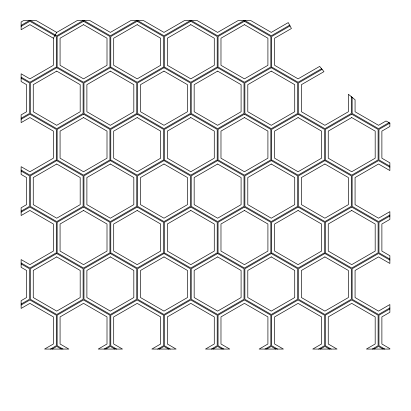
<?xml version="1.0" encoding="UTF-8"?>
<svg xmlns="http://www.w3.org/2000/svg" width="411" height="411" viewBox="0 0 411 411"><rect width="100%" height="100%" fill="white"/><g stroke="black" fill="none" stroke-linecap="round" stroke-linejoin="round"><path stroke-width="0.62" d="M53.368 38.213L56.723 32.402L77.253 20.55L89.824 20.55L110.359 32.402L130.888 20.55L143.46 20.55L163.994 32.402L184.524 20.55L197.095 20.55L217.625 32.402L238.159 20.55L250.731 20.55L271.26 32.402L288.26 22.59L291.425 28.503L274.615 38.213L274.615 65.308L298.078 78.855L319.655 66.397L323.966 71.648L301.433 84.661L301.433 111.756L324.896 125.304L348.364 111.756L348.364 94.247L355.068 99.75L355.068 111.756L378.531 125.304L386.011 120.983L389.869 123.048L389.869 126.496L381.886 131.109L381.886 158.204L389.869 162.818L389.869 170.555L378.531 164.01L355.068 177.557L355.068 204.652L378.531 218.2L389.869 211.655L389.869 219.397L381.886 224.005L381.886 251.1L389.869 255.714L389.869 263.456L378.531 256.911L355.068 270.459L355.068 297.554L378.531 311.101L389.869 304.551L389.869 312.293L381.886 316.907L381.886 344.002L389.869 348.61L389.869 349.062L366.412 349.062L375.181 344.002L375.181 316.907L351.713 303.359L328.25 316.907L328.25 344.002L337.02 349.062L312.776 349.062L321.546 344.002L321.546 316.907L298.078 303.359L274.615 316.907L274.615 344.002L283.385 349.062L259.141 349.062L267.91 344.002L267.91 316.907L244.442 303.359L220.979 316.907L220.979 344.002L229.749 349.062L205.505 349.062L214.275 344.002L214.275 316.907L190.807 303.359L167.344 316.907L167.344 344.002L176.114 349.062L151.87 349.062L160.639 344.002L160.639 316.907L137.176 303.359L113.708 316.907L113.708 344.002L122.478 349.062L98.234 349.062L107.004 344.002L107.004 316.907L83.541 303.359L60.073 316.907L60.073 344.002L68.843 349.062L44.599 349.062L53.368 344.002L53.368 316.907L29.905 303.359L21.131 308.425L21.131 300.682L26.551 297.554L26.551 270.459L21.131 267.325L21.131 259.582L29.905 264.648L53.368 251.1L53.368 224.005L29.905 210.458L21.131 215.523L21.131 207.786L26.551 204.652L26.551 177.557L21.131 174.428L21.131 166.686L29.905 171.752L53.368 158.204L53.368 131.109L29.905 117.561L21.131 122.627L21.131 114.885L26.551 111.756L26.551 84.661L21.131 81.527L21.131 73.79L29.905 78.855L53.368 65.308L53.368 38.213L29.905 24.665L21.131 29.731L21.131 21.989L23.617 20.55L36.189 20.55L56.723 32.402M21.131 25.374L29.484 20.55M21.131 26.34L29.905 21.274L56.302 36.517L56.302 66.998L29.905 82.241L21.131 77.176M83.12 20.55L56.723 35.793L30.322 20.55M136.755 20.55L110.359 35.793L83.957 20.55M21.131 118.27L29.484 113.446L29.484 82.965L21.131 78.141M190.391 20.55L163.994 35.793L137.593 20.55M21.131 119.241L29.905 114.176L56.302 129.414L56.302 159.9L29.905 175.137L21.131 170.072M244.026 20.55L217.625 35.793L191.228 20.55M289.647 25.179L271.26 35.793L244.864 20.55M290.043 25.919L271.681 36.517L271.681 66.998L298.078 82.241L321.541 68.694M21.131 211.172L29.484 206.348L29.484 175.867L21.131 171.043M21.131 212.138L29.905 207.072L56.302 222.315L56.302 252.796L29.905 268.039L21.131 262.973M322.08 69.351L298.499 82.965L298.499 113.446L324.896 128.689L351.297 113.446L351.297 96.657M21.131 304.068L29.484 299.244L29.484 268.763L21.131 263.939M21.131 305.039L29.905 299.968L56.302 315.211L56.302 345.692L50.466 349.062M389.058 122.612L378.531 128.689L352.135 113.446L352.135 97.345M389.869 123.11L378.952 129.414L378.952 159.9L389.869 166.203M52.14 349.062L56.723 346.422L61.301 349.062M104.101 349.062L109.937 345.692L109.937 315.211L83.541 299.968L57.139 315.211L57.139 345.692L62.975 349.062M105.776 349.062L110.359 346.422L114.936 349.062M157.737 349.062L163.573 345.692L163.573 315.211L137.176 299.968L110.775 315.211L110.775 345.692L116.611 349.062M389.869 215.04L378.531 221.586L352.135 206.348L352.135 175.867L378.531 160.624L389.869 167.169M159.411 349.062L163.994 346.422L168.572 349.062M389.869 216.011L378.952 222.315L378.952 252.796L389.869 259.1M211.372 349.062L217.208 345.692L217.208 315.211L190.807 299.968L164.41 315.211L164.41 345.692L170.246 349.062M213.047 349.062L217.625 346.422L222.207 349.062M265.008 349.062L270.844 345.692L270.844 315.211L244.442 299.968L218.046 315.211L218.046 345.692L223.882 349.062M266.682 349.062L271.26 346.422L275.843 349.062M318.643 349.062L324.479 345.692L324.479 315.211L298.078 299.968L271.681 315.211L271.681 345.692L277.517 349.062M389.869 307.942L378.531 314.487L352.135 299.244L352.135 268.763L378.531 253.52L389.869 260.071M320.318 349.062L324.896 346.422L329.473 349.062M389.869 308.908L378.952 315.211L378.952 345.692L384.788 349.062M372.274 349.062L378.11 345.692L378.11 315.211L351.713 299.968L325.317 315.211L325.317 345.692L331.153 349.062M373.953 349.062L378.531 346.422L383.109 349.062M83.541 21.274L57.139 36.517L57.139 66.998L83.541 82.241L109.937 66.998L109.937 36.517L83.541 21.274M83.541 24.665L60.073 38.213L60.073 65.308L83.541 78.855L107.004 65.308L107.004 38.213L83.541 24.665M56.723 67.723L30.322 82.965L30.322 113.446L56.723 128.689L83.12 113.446L83.12 82.965L56.723 67.723M137.176 21.274L110.775 36.517L110.775 66.998L137.176 82.241L163.573 66.998L163.573 36.517L137.176 21.274M56.723 71.113L33.255 84.661L33.255 111.756L56.723 125.304L80.186 111.756L80.186 84.661L56.723 71.113M137.176 24.665L113.708 38.213L113.708 65.308L137.176 78.855L160.639 65.308L160.639 38.213L137.176 24.665M110.359 67.723L83.957 82.965L83.957 113.446L110.359 128.689L136.755 113.446L136.755 82.965L110.359 67.723M190.807 21.274L164.41 36.517L164.41 66.998L190.807 82.241L217.208 66.998L217.208 36.517L190.807 21.274M110.359 71.113L86.891 84.661L86.891 111.756L110.359 125.304L133.822 111.756L133.822 84.661L110.359 71.113M190.807 24.665L167.344 38.213L167.344 65.308L190.807 78.855L214.275 65.308L214.275 38.213L190.807 24.665M83.541 114.176L57.139 129.414L57.139 159.9L83.541 175.137L109.937 159.9L109.937 129.414L83.541 114.176M163.994 67.723L137.593 82.965L137.593 113.446L163.994 128.689L190.391 113.446L190.391 82.965L163.994 67.723M244.442 21.274L218.046 36.517L218.046 66.998L244.442 82.241L270.844 66.998L270.844 36.517L244.442 21.274M83.541 117.561L60.073 131.109L60.073 158.204L83.541 171.752L107.004 158.204L107.004 131.109L83.541 117.561M163.994 71.113L140.526 84.661L140.526 111.756L163.994 125.304L187.457 111.756L187.457 84.661L163.994 71.113M244.442 24.665L220.979 38.213L220.979 65.308L244.442 78.855L267.91 65.308L267.91 38.213L244.442 24.665M56.723 160.624L30.322 175.867L30.322 206.348L56.723 221.586L83.12 206.348L83.12 175.867L56.723 160.624M137.176 114.176L110.775 129.414L110.775 159.9L137.176 175.137L163.573 159.9L163.573 129.414L137.176 114.176M217.625 67.723L191.228 82.965L191.228 113.446L217.625 128.689L244.026 113.446L244.026 82.965L217.625 67.723M56.723 164.01L33.255 177.557L33.255 204.652L56.723 218.2L80.186 204.652L80.186 177.557L56.723 164.01M137.176 117.561L113.708 131.109L113.708 158.204L137.176 171.752L160.639 158.204L160.639 131.109L137.176 117.561M217.625 71.113L194.162 84.661L194.162 111.756L217.625 125.304L241.093 111.756L241.093 84.661L217.625 71.113M110.359 160.624L83.957 175.867L83.957 206.348L110.359 221.586L136.755 206.348L136.755 175.867L110.359 160.624M190.807 114.176L164.41 129.414L164.41 159.9L190.807 175.137L217.208 159.9L217.208 129.414L190.807 114.176M271.26 67.723L244.864 82.965L244.864 113.446L271.26 128.689L297.662 113.446L297.662 82.965L271.26 67.723M110.359 164.01L86.891 177.557L86.891 204.652L110.359 218.2L133.822 204.652L133.822 177.557L110.359 164.01M190.807 117.561L167.344 131.109L167.344 158.204L190.807 171.752L214.275 158.204L214.275 131.109L190.807 117.561M271.26 71.113L247.797 84.661L247.797 111.756L271.26 125.304L294.728 111.756L294.728 84.661L271.26 71.113M83.541 207.072L57.139 222.315L57.139 252.796L83.541 268.039L109.937 252.796L109.937 222.315L83.541 207.072M163.994 160.624L137.593 175.867L137.593 206.348L163.994 221.586L190.391 206.348L190.391 175.867L163.994 160.624M244.442 114.176L218.046 129.414L218.046 159.9L244.442 175.137L270.844 159.9L270.844 129.414L244.442 114.176M83.541 210.458L60.073 224.005L60.073 251.1L83.541 264.648L107.004 251.1L107.004 224.005L83.541 210.458M163.994 164.01L140.526 177.557L140.526 204.652L163.994 218.2L187.457 204.652L187.457 177.557L163.994 164.01M244.442 117.561L220.979 131.109L220.979 158.204L244.442 171.752L267.91 158.204L267.91 131.109L244.442 117.561M56.723 253.52L30.322 268.763L30.322 299.244L56.723 314.487L83.12 299.244L83.12 268.763L56.723 253.52M137.176 207.072L110.775 222.315L110.775 252.796L137.176 268.039L163.573 252.796L163.573 222.315L137.176 207.072M217.625 160.624L191.228 175.867L191.228 206.348L217.625 221.586L244.026 206.348L244.026 175.867L217.625 160.624M298.078 114.176L271.681 129.414L271.681 159.9L298.078 175.137L324.479 159.9L324.479 129.414L298.078 114.176M56.723 256.911L33.255 270.459L33.255 297.554L56.723 311.101L80.186 297.554L80.186 270.459L56.723 256.911M137.176 210.458L113.708 224.005L113.708 251.1L137.176 264.648L160.639 251.1L160.639 224.005L137.176 210.458M217.625 164.01L194.162 177.557L194.162 204.652L217.625 218.2L241.093 204.652L241.093 177.557L217.625 164.01M298.078 117.561L274.615 131.109L274.615 158.204L298.078 171.752L321.546 158.204L321.546 131.109L298.078 117.561M110.359 253.52L83.957 268.763L83.957 299.244L110.359 314.487L136.755 299.244L136.755 268.763L110.359 253.52M190.807 207.072L164.41 222.315L164.41 252.796L190.807 268.039L217.208 252.796L217.208 222.315L190.807 207.072M271.26 160.624L244.864 175.867L244.864 206.348L271.26 221.586L297.662 206.348L297.662 175.867L271.26 160.624M351.713 114.176L325.317 129.414L325.317 159.9L351.713 175.137L378.11 159.9L378.11 129.414L351.713 114.176M110.359 256.911L86.891 270.459L86.891 297.554L110.359 311.101L133.822 297.554L133.822 270.459L110.359 256.911M190.807 210.458L167.344 224.005L167.344 251.1L190.807 264.648L214.275 251.1L214.275 224.005L190.807 210.458M271.26 164.01L247.797 177.557L247.797 204.652L271.26 218.2L294.728 204.652L294.728 177.557L271.26 164.01M351.713 117.561L328.25 131.109L328.25 158.204L351.713 171.752L375.181 158.204L375.181 131.109L351.713 117.561M163.994 253.52L137.593 268.763L137.593 299.244L163.994 314.487L190.391 299.244L190.391 268.763L163.994 253.52M244.442 207.072L218.046 222.315L218.046 252.796L244.442 268.039L270.844 252.796L270.844 222.315L244.442 207.072M324.896 160.624L298.499 175.867L298.499 206.348L324.896 221.586L351.297 206.348L351.297 175.867L324.896 160.624M163.994 256.911L140.526 270.459L140.526 297.554L163.994 311.101L187.457 297.554L187.457 270.459L163.994 256.911M244.442 210.458L220.979 224.005L220.979 251.1L244.442 264.648L267.91 251.1L267.91 224.005L244.442 210.458M324.896 164.01L301.433 177.557L301.433 204.652L324.896 218.2L348.364 204.652L348.364 177.557L324.896 164.01M217.625 253.52L191.228 268.763L191.228 299.244L217.625 314.487L244.026 299.244L244.026 268.763L217.625 253.52M298.078 207.072L271.681 222.315L271.681 252.796L298.078 268.039L324.479 252.796L324.479 222.315L298.078 207.072M217.625 256.911L194.162 270.459L194.162 297.554L217.625 311.101L241.093 297.554L241.093 270.459L217.625 256.911M298.078 210.458L274.615 224.005L274.615 251.1L298.078 264.648L321.546 251.1L321.546 224.005L298.078 210.458M271.26 253.52L244.864 268.763L244.864 299.244L271.26 314.487L297.662 299.244L297.662 268.763L271.26 253.52M351.713 207.072L325.317 222.315L325.317 252.796L351.713 268.039L378.11 252.796L378.11 222.315L351.713 207.072M271.26 256.911L247.797 270.459L247.797 297.554L271.26 311.101L294.728 297.554L294.728 270.459L271.26 256.911M351.713 210.458L328.25 224.005L328.25 251.1L351.713 264.648L375.181 251.1L375.181 224.005L351.713 210.458M324.896 253.52L298.499 268.763L298.499 299.244L324.896 314.487L351.297 299.244L351.297 268.763L324.896 253.52M324.896 256.911L301.433 270.459L301.433 297.554L324.896 311.101L348.364 297.554L348.364 270.459L324.896 256.911"/></g></svg>
